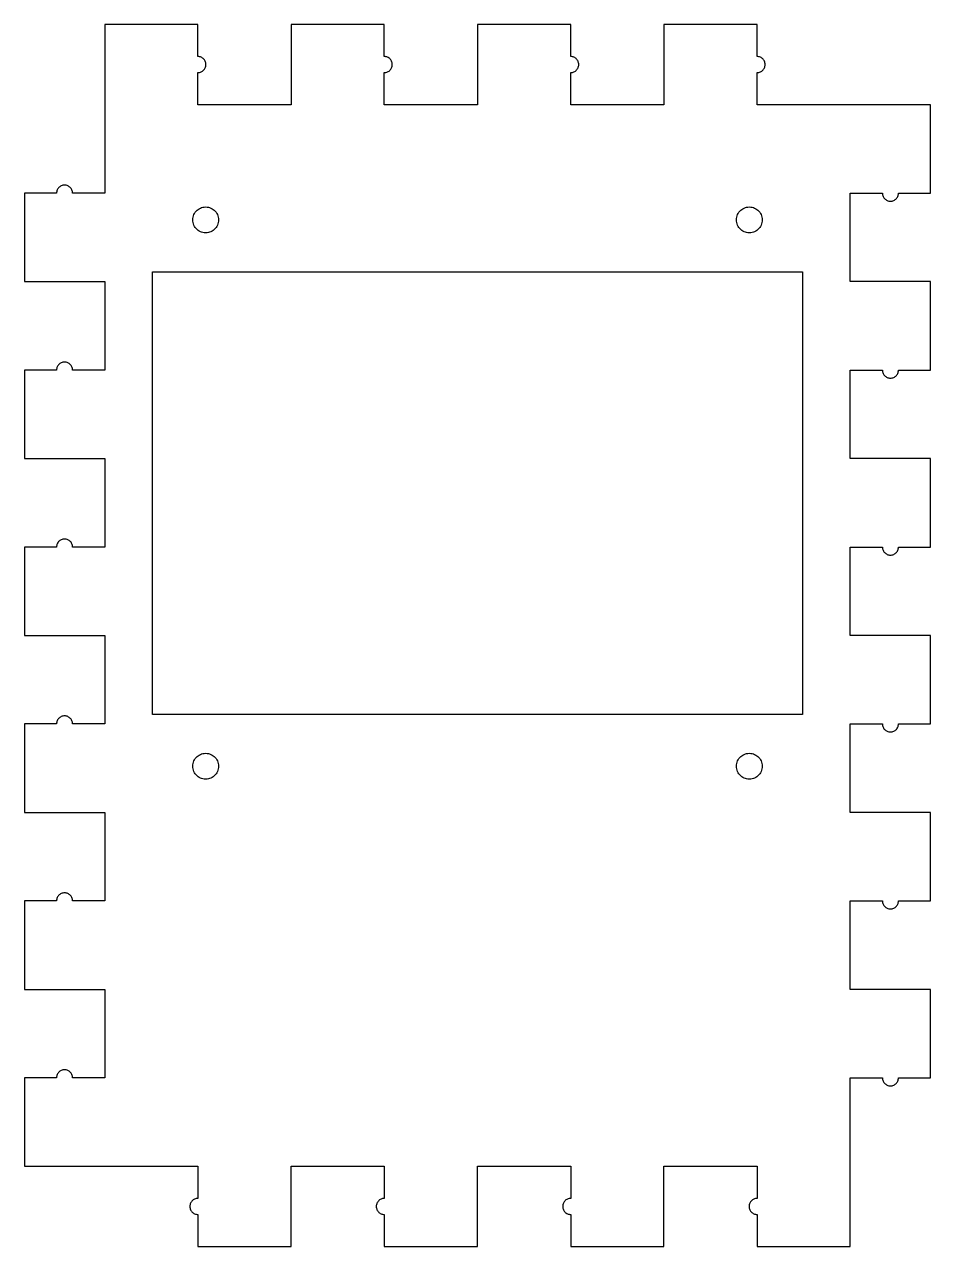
# Model space of a CAD drawing. Header units: metres. Extents: x -3 to 60, y -3 to 152.
# Drawn here: x -3.1 to 31.9, y -3.1 to 44.1 of the extents above; entities that cross this region are included whole.
import ezdxf

# ---------------------------------------------------------------- set-up
doc = ezdxf.new("R2010")
doc.units = ezdxf.units.M

msp = doc.modelspace()

# ---------------------------------------------------------------- linework, layer by layer
for p, q in [((3.59999, 44.1), (0, 44.1)), ((0, 44.1), (0, 37.5833)), ((3.59999, 42.86), (3.59999, 44.1)), ((10.8, 44.1), (7.2, 44.1)), ((7.2, 44.1), (7.2, 41)), ((10.8, 42.86), (10.8, 44.1)), ((18, 44.1), (14.4, 44.1)), ((14.4, 44.1), (14.4, 41)), ((18, 42.86), (18, 44.1)), ((25.2, 44.1), (21.6, 44.1)), ((21.6, 44.1), (21.6, 41)), ((25.2, 42.86), (25.2, 44.1)), ((3.6324, 42.8583), (3.59999, 42.86)), ((3.66444, 42.8532), (3.6324, 42.8583)), ((3.69579, 42.8448), (3.66444, 42.8532)), ((3.72607, 42.8332), (3.69579, 42.8448)), ((3.75499, 42.8185), (3.72607, 42.8332)), ((3.78221, 42.8008), (3.75499, 42.8185)), ((3.80742, 42.7804), (3.78221, 42.8008)), ((3.83037, 42.7574), (3.80742, 42.7804)), ((3.85078, 42.7322), (3.83037, 42.7574)), ((3.86845, 42.705), (3.85078, 42.7322)), ((3.88319, 42.6761), (3.86845, 42.705)), ((3.89482, 42.6458), (3.88319, 42.6761)), ((3.90321, 42.6144), (3.89482, 42.6458)), ((3.89482, 42.4542), (3.90321, 42.4855)), ((3.90829, 42.5824), (3.90321, 42.6144)), ((3.90321, 42.4855), (3.90829, 42.5176)), ((3.90999, 42.55), (3.90829, 42.5824)), ((3.90829, 42.5176), (3.90999, 42.55)), ((10.8324, 42.8583), (10.8, 42.86)), ((10.8644, 42.8532), (10.8324, 42.8583)), ((10.8958, 42.8448), (10.8644, 42.8532)), ((10.9261, 42.8332), (10.8958, 42.8448)), ((10.955, 42.8185), (10.9261, 42.8332)), ((10.9822, 42.8008), (10.955, 42.8185)), ((11.0074, 42.7804), (10.9822, 42.8008)), ((11.0304, 42.7574), (11.0074, 42.7804)), ((11.0508, 42.7322), (11.0304, 42.7574)), ((11.0685, 42.705), (11.0508, 42.7322)), ((11.0832, 42.6761), (11.0685, 42.705)), ((11.0948, 42.6458), (11.0832, 42.6761)), ((11.1032, 42.6144), (11.0948, 42.6458)), ((11.0948, 42.4542), (11.1032, 42.4855)), ((11.1083, 42.5824), (11.1032, 42.6144)), ((11.1032, 42.4855), (11.1083, 42.5176)), ((11.11, 42.55), (11.1083, 42.5824)), ((11.1083, 42.5176), (11.11, 42.55)), ((18.0324, 42.8583), (18, 42.86)), ((18.0644, 42.8532), (18.0324, 42.8583)), ((18.0958, 42.8448), (18.0644, 42.8532)), ((18.1261, 42.8332), (18.0958, 42.8448)), ((18.155, 42.8185), (18.1261, 42.8332)), ((18.1822, 42.8008), (18.155, 42.8185)), ((18.2074, 42.7804), (18.1822, 42.8008)), ((18.2304, 42.7574), (18.2074, 42.7804)), ((18.2508, 42.7322), (18.2304, 42.7574)), ((18.2684, 42.705), (18.2508, 42.7322)), ((18.2832, 42.6761), (18.2684, 42.705)), ((18.2948, 42.6458), (18.2832, 42.6761)), ((18.3032, 42.6144), (18.2948, 42.6458)), ((18.2948, 42.4542), (18.3032, 42.4855)), ((18.3083, 42.5824), (18.3032, 42.6144)), ((18.3032, 42.4855), (18.3083, 42.5176)), ((18.31, 42.55), (18.3083, 42.5824)), ((18.3083, 42.5176), (18.31, 42.55)), ((25.2324, 42.8583), (25.2, 42.86)), ((25.2644, 42.8532), (25.2324, 42.8583)), ((25.2958, 42.8448), (25.2644, 42.8532)), ((25.3261, 42.8332), (25.2958, 42.8448)), ((25.355, 42.8185), (25.3261, 42.8332)), ((25.3822, 42.8008), (25.355, 42.8185)), ((25.4074, 42.7804), (25.3822, 42.8008)), ((25.4304, 42.7574), (25.4074, 42.7804)), ((25.4508, 42.7322), (25.4304, 42.7574)), ((25.4684, 42.705), (25.4508, 42.7322)), ((25.4832, 42.6761), (25.4684, 42.705)), ((25.4948, 42.6458), (25.4832, 42.6761)), ((25.5032, 42.6144), (25.4948, 42.6458)), ((25.4948, 42.4542), (25.5032, 42.4855)), ((25.5083, 42.5824), (25.5032, 42.6144)), ((25.5032, 42.4855), (25.5083, 42.5176)), ((25.51, 42.55), (25.5083, 42.5824)), ((25.5083, 42.5176), (25.51, 42.55)), ((3.59999, 42.24), (3.6324, 42.2417)), ((3.59999, 41), (3.59999, 42.24)), ((3.6324, 42.2417), (3.66444, 42.2468)), ((3.66444, 42.2468), (3.69579, 42.2552)), ((3.69579, 42.2552), (3.72607, 42.2668)), ((3.72607, 42.2668), (3.75499, 42.2815)), ((3.75499, 42.2815), (3.78221, 42.2992)), ((3.78221, 42.2992), (3.80742, 42.3196)), ((3.80742, 42.3196), (3.83037, 42.3426)), ((3.83037, 42.3426), (3.85078, 42.3678)), ((3.85078, 42.3678), (3.86845, 42.395)), ((3.86845, 42.395), (3.88319, 42.4239)), ((3.88319, 42.4239), (3.89482, 42.4542)), ((10.8, 42.24), (10.8324, 42.2417)), ((10.8, 41), (10.8, 42.24)), ((10.8324, 42.2417), (10.8644, 42.2468)), ((10.8644, 42.2468), (10.8958, 42.2552)), ((10.8958, 42.2552), (10.9261, 42.2668)), ((10.9261, 42.2668), (10.955, 42.2815)), ((10.955, 42.2815), (10.9822, 42.2992)), ((10.9822, 42.2992), (11.0074, 42.3196)), ((11.0074, 42.3196), (11.0304, 42.3426)), ((11.0304, 42.3426), (11.0508, 42.3678)), ((11.0508, 42.3678), (11.0685, 42.395)), ((11.0685, 42.395), (11.0832, 42.4239)), ((11.0832, 42.4239), (11.0948, 42.4542)), ((18, 42.24), (18.0324, 42.2417)), ((18, 41), (18, 42.24)), ((18.0324, 42.2417), (18.0644, 42.2468)), ((18.0644, 42.2468), (18.0958, 42.2552)), ((18.0958, 42.2552), (18.1261, 42.2668)), ((18.1261, 42.2668), (18.155, 42.2815)), ((18.155, 42.2815), (18.1822, 42.2992)), ((18.1822, 42.2992), (18.2074, 42.3196)), ((18.2074, 42.3196), (18.2304, 42.3426)), ((18.2304, 42.3426), (18.2508, 42.3678)), ((18.2508, 42.3678), (18.2684, 42.395)), ((18.2684, 42.395), (18.2832, 42.4239)), ((18.2832, 42.4239), (18.2948, 42.4542)), ((25.2, 42.24), (25.2324, 42.2417)), ((25.2, 41), (25.2, 42.24)), ((25.2324, 42.2417), (25.2644, 42.2468)), ((25.2644, 42.2468), (25.2958, 42.2552)), ((25.2958, 42.2552), (25.3261, 42.2668)), ((25.3261, 42.2668), (25.355, 42.2815)), ((25.355, 42.2815), (25.3822, 42.2992)), ((25.3822, 42.2992), (25.4074, 42.3196)), ((25.4074, 42.3196), (25.4304, 42.3426)), ((25.4304, 42.3426), (25.4508, 42.3678)), ((25.4508, 42.3678), (25.4684, 42.395)), ((25.4684, 42.395), (25.4832, 42.4239)), ((25.4832, 42.4239), (25.4948, 42.4542)), ((7.2, 41), (3.59999, 41)), ((14.4, 41), (10.8, 41)), ((21.6, 41), (18, 41)), ((31.9, 41), (25.2, 41)), ((31.9, 37.5833), (31.9, 41)), ((-1.80078, 37.7655), (-1.81845, 37.7383)), ((-1.78036, 37.7907), (-1.80078, 37.7655)), ((-1.75742, 37.8137), (-1.78036, 37.7907)), ((-1.73219, 37.8341), (-1.75742, 37.8137)), ((-1.70499, 37.8518), (-1.73219, 37.8341)), ((-1.67607, 37.8665), (-1.70499, 37.8518)), ((-1.64578, 37.8781), (-1.67607, 37.8665)), ((-1.61444, 37.8865), (-1.64578, 37.8781)), ((-1.5824, 37.8916), (-1.61444, 37.8865)), ((-1.54999, 37.8933), (-1.5824, 37.8916)), ((-1.51758, 37.8916), (-1.54999, 37.8933)), ((-1.48553, 37.8865), (-1.51758, 37.8916)), ((-1.45419, 37.8781), (-1.48553, 37.8865)), ((-1.4239, 37.8665), (-1.45419, 37.8781)), ((-1.39499, 37.8518), (-1.4239, 37.8665)), ((-1.36777, 37.8341), (-1.39499, 37.8518)), ((-1.34256, 37.8137), (-1.36777, 37.8341)), ((-1.31961, 37.7907), (-1.34256, 37.8137)), ((-1.29919, 37.7655), (-1.31961, 37.7907)), ((-1.28152, 37.7383), (-1.29919, 37.7655)), ((-1.85999, 37.5833), (-3.09999, 37.5833)), ((-3.09999, 37.5833), (-3.09999, 34.1667)), ((-1.85829, 37.6157), (-1.85999, 37.5833)), ((-1.85321, 37.6478), (-1.85829, 37.6157)), ((-1.84482, 37.6791), (-1.85321, 37.6478)), ((-1.83319, 37.7094), (-1.84482, 37.6791)), ((-1.81845, 37.7383), (-1.83319, 37.7094)), ((-1.26678, 37.7094), (-1.28152, 37.7383)), ((-1.25516, 37.6791), (-1.26678, 37.7094)), ((-1.24677, 37.6478), (-1.25516, 37.6791)), ((-1.24168, 37.6157), (-1.24677, 37.6478)), ((-1.23999, 37.5833), (-1.24168, 37.6157)), ((0, 37.5833), (-1.23999, 37.5833)), ((28.8, 34.1667), (28.8, 37.5833)), ((28.8, 37.5833), (30.04, 37.5833)), ((30.04, 37.5833), (30.0417, 37.5509)), ((30.0417, 37.5509), (30.0468, 37.5189)), ((30.0468, 37.5189), (30.0552, 37.4875)), ((30.0552, 37.4875), (30.0668, 37.4573)), ((30.0668, 37.4573), (30.0815, 37.4283)), ((30.0815, 37.4283), (30.0992, 37.4011)), ((30.0992, 37.4011), (30.1196, 37.3759)), ((30.1196, 37.3759), (30.1426, 37.353)), ((30.1426, 37.353), (30.1678, 37.3326)), ((30.1678, 37.3326), (30.195, 37.3149)), ((30.195, 37.3149), (30.2239, 37.3001)), ((30.2239, 37.3001), (30.2542, 37.2885)), ((30.2542, 37.2885), (30.2855, 37.2801)), ((30.4144, 37.2801), (30.4458, 37.2885)), ((30.4458, 37.2885), (30.4761, 37.3001)), ((30.4761, 37.3001), (30.505, 37.3149)), ((30.505, 37.3149), (30.5322, 37.3326)), ((30.5322, 37.3326), (30.5574, 37.353)), ((30.5574, 37.353), (30.5804, 37.3759)), ((30.5804, 37.3759), (30.6008, 37.4011)), ((30.6008, 37.4011), (30.6185, 37.4283)), ((30.6185, 37.4283), (30.6332, 37.4573)), ((30.6332, 37.4573), (30.6448, 37.4875)), ((30.6448, 37.4875), (30.6532, 37.5189)), ((30.6532, 37.5189), (30.6583, 37.5509)), ((30.6583, 37.5509), (30.66, 37.5833)), ((30.66, 37.5833), (31.9, 37.5833)), ((3.46698, 36.8), (3.49548, 36.8439)), ((3.49548, 36.8439), (3.52843, 36.8846)), ((3.52843, 36.8846), (3.56543, 36.9216)), ((3.56543, 36.9216), (3.60609, 36.9545)), ((3.60609, 36.9545), (3.64999, 36.983)), ((3.64999, 36.983), (3.69662, 37.0068)), ((3.69662, 37.0068), (3.74548, 37.0255)), ((3.74548, 37.0255), (3.79604, 37.0391)), ((3.79604, 37.0391), (3.84773, 37.0473)), ((3.84773, 37.0473), (3.89999, 37.05)), ((3.89999, 37.05), (3.95226, 37.0473)), ((3.95226, 37.0473), (4.00395, 37.0391)), ((4.00395, 37.0391), (4.0545, 37.0255)), ((4.0545, 37.0255), (4.10336, 37.0068)), ((4.10336, 37.0068), (4.14999, 36.983)), ((4.14999, 36.983), (4.19388, 36.9545)), ((4.19388, 36.9545), (4.23456, 36.9216)), ((4.23456, 36.9216), (4.27156, 36.8846)), ((4.27156, 36.8846), (4.3045, 36.8439)), ((4.3045, 36.8439), (4.33301, 36.8)), ((24.467, 36.8), (24.4955, 36.8439)), ((24.4955, 36.8439), (24.5284, 36.8846)), ((24.5284, 36.8846), (24.5654, 36.9216)), ((24.5654, 36.9216), (24.6061, 36.9545)), ((24.6061, 36.9545), (24.65, 36.983)), ((24.65, 36.983), (24.6966, 37.0068)), ((24.6966, 37.0068), (24.7455, 37.0255)), ((24.7455, 37.0255), (24.796, 37.0391)), ((24.796, 37.0391), (24.8477, 37.0473)), ((24.8477, 37.0473), (24.9, 37.05)), ((24.9, 37.05), (24.9523, 37.0473)), ((24.9523, 37.0473), (25.004, 37.0391)), ((25.004, 37.0391), (25.0545, 37.0255)), ((25.0545, 37.0255), (25.1034, 37.0068)), ((25.1034, 37.0068), (25.15, 36.983)), ((25.15, 36.983), (25.1939, 36.9545)), ((25.1939, 36.9545), (25.2346, 36.9216)), ((25.2346, 36.9216), (25.2716, 36.8846)), ((25.2716, 36.8846), (25.3045, 36.8439)), ((25.3045, 36.8439), (25.333, 36.8)), ((30.2855, 37.2801), (30.3176, 37.275)), ((30.3176, 37.275), (30.35, 37.2733)), ((30.35, 37.2733), (30.3824, 37.275)), ((30.3824, 37.275), (30.4144, 37.2801)), ((3.39999, 36.55), (3.40273, 36.6022)), ((3.40273, 36.4977), (3.39999, 36.55)), ((3.40273, 36.6022), (3.41092, 36.6539)), ((3.41092, 36.446), (3.40273, 36.4977)), ((3.41092, 36.6539), (3.42447, 36.7045)), ((3.42447, 36.3955), (3.41092, 36.446)), ((3.42447, 36.7045), (3.44322, 36.7534)), ((3.44322, 36.3466), (3.42447, 36.3955)), ((3.44322, 36.7534), (3.46698, 36.8)), ((3.46698, 36.3), (3.44322, 36.3466)), ((4.33301, 36.8), (4.35677, 36.7534)), ((4.35677, 36.3466), (4.33301, 36.3)), ((4.35677, 36.7534), (4.37552, 36.7045)), ((4.37552, 36.3955), (4.35677, 36.3466)), ((4.37552, 36.7045), (4.38907, 36.6539)), ((4.38907, 36.446), (4.37552, 36.3955)), ((4.38907, 36.6539), (4.39725, 36.6022)), ((4.39725, 36.4977), (4.38907, 36.446)), ((4.39725, 36.6022), (4.39999, 36.55)), ((4.39999, 36.55), (4.39725, 36.4977)), ((24.4, 36.55), (24.4027, 36.6022)), ((24.4027, 36.4977), (24.4, 36.55)), ((24.4027, 36.6022), (24.4109, 36.6539)), ((24.4109, 36.446), (24.4027, 36.4977)), ((24.4109, 36.6539), (24.4245, 36.7045)), ((24.4245, 36.3955), (24.4109, 36.446)), ((24.4245, 36.7045), (24.4432, 36.7534)), ((24.4432, 36.3466), (24.4245, 36.3955)), ((24.4432, 36.7534), (24.467, 36.8)), ((24.467, 36.3), (24.4432, 36.3466)), ((25.333, 36.8), (25.3568, 36.7534)), ((25.3568, 36.3466), (25.333, 36.3)), ((25.3568, 36.7534), (25.3755, 36.7045)), ((25.3755, 36.3955), (25.3568, 36.3466)), ((25.3755, 36.7045), (25.3891, 36.6539)), ((25.3891, 36.446), (25.3755, 36.3955)), ((25.3891, 36.6539), (25.3972, 36.6022)), ((25.3972, 36.4977), (25.3891, 36.446)), ((25.3972, 36.6022), (25.4, 36.55)), ((25.4, 36.55), (25.3972, 36.4977)), ((3.49548, 36.2561), (3.46698, 36.3)), ((3.52843, 36.2154), (3.49548, 36.2561)), ((3.56543, 36.1784), (3.52843, 36.2154)), ((3.60609, 36.1455), (3.56543, 36.1784)), ((3.64999, 36.117), (3.60609, 36.1455)), ((3.69662, 36.0932), (3.64999, 36.117)), ((3.74548, 36.0745), (3.69662, 36.0932)), ((3.79604, 36.0609), (3.74548, 36.0745)), ((3.84773, 36.0527), (3.79604, 36.0609)), ((3.89999, 36.05), (3.84773, 36.0527)), ((3.95226, 36.0527), (3.89999, 36.05)), ((4.00395, 36.0609), (3.95226, 36.0527)), ((4.0545, 36.0745), (4.00395, 36.0609)), ((4.10336, 36.0932), (4.0545, 36.0745)), ((4.14999, 36.117), (4.10336, 36.0932)), ((4.19388, 36.1455), (4.14999, 36.117)), ((4.23456, 36.1784), (4.19388, 36.1455)), ((4.27156, 36.2154), (4.23456, 36.1784)), ((4.3045, 36.2561), (4.27156, 36.2154)), ((4.33301, 36.3), (4.3045, 36.2561)), ((24.4955, 36.2561), (24.467, 36.3)), ((24.5284, 36.2154), (24.4955, 36.2561)), ((24.5654, 36.1784), (24.5284, 36.2154)), ((24.6061, 36.1455), (24.5654, 36.1784)), ((24.65, 36.117), (24.6061, 36.1455)), ((24.6966, 36.0932), (24.65, 36.117)), ((24.7455, 36.0745), (24.6966, 36.0932)), ((24.796, 36.0609), (24.7455, 36.0745)), ((24.8477, 36.0527), (24.796, 36.0609)), ((24.9, 36.05), (24.8477, 36.0527)), ((24.9523, 36.0527), (24.9, 36.05)), ((25.004, 36.0609), (24.9523, 36.0527)), ((25.0545, 36.0745), (25.004, 36.0609)), ((25.1034, 36.0932), (25.0545, 36.0745)), ((25.15, 36.117), (25.1034, 36.0932)), ((25.1939, 36.1455), (25.15, 36.117)), ((25.2346, 36.1784), (25.1939, 36.1455)), ((25.2716, 36.2154), (25.2346, 36.1784)), ((25.3045, 36.2561), (25.2716, 36.2154)), ((25.333, 36.3), (25.3045, 36.2561)), ((1.84999, 17.45), (1.84999, 34.55)), ((1.84999, 34.55), (26.95, 34.55)), ((26.95, 34.55), (26.95, 17.45)), ((-3.09999, 34.1667), (0, 34.1667)), ((0, 34.1667), (0, 30.75)), ((31.9, 34.1667), (28.8, 34.1667)), ((31.9, 30.75), (31.9, 34.1667)), ((-1.85999, 30.75), (-3.09999, 30.75)), ((-3.09999, 30.75), (-3.09999, 27.3333)), ((-1.85829, 30.7824), (-1.85999, 30.75)), ((-1.85321, 30.8144), (-1.85829, 30.7824)), ((-1.84482, 30.8458), (-1.85321, 30.8144)), ((-1.83319, 30.8761), (-1.84482, 30.8458)), ((-1.81845, 30.905), (-1.83319, 30.8761)), ((-1.80078, 30.9322), (-1.81845, 30.905)), ((-1.78036, 30.9574), (-1.80078, 30.9322)), ((-1.75742, 30.9804), (-1.78036, 30.9574)), ((-1.73219, 31.0008), (-1.75742, 30.9804)), ((-1.70499, 31.0184), (-1.73219, 31.0008)), ((-1.67607, 31.0332), (-1.70499, 31.0184)), ((-1.64578, 31.0448), (-1.67607, 31.0332)), ((-1.61444, 31.0532), (-1.64578, 31.0448)), ((-1.5824, 31.0583), (-1.61444, 31.0532)), ((-1.54999, 31.06), (-1.5824, 31.0583)), ((-1.51758, 31.0583), (-1.54999, 31.06)), ((-1.48553, 31.0532), (-1.51758, 31.0583)), ((-1.45419, 31.0448), (-1.48553, 31.0532)), ((-1.4239, 31.0332), (-1.45419, 31.0448)), ((-1.39499, 31.0184), (-1.4239, 31.0332)), ((-1.36777, 31.0008), (-1.39499, 31.0184)), ((-1.34256, 30.9804), (-1.36777, 31.0008)), ((-1.31961, 30.9574), (-1.34256, 30.9804)), ((-1.29919, 30.9322), (-1.31961, 30.9574)), ((-1.28152, 30.905), (-1.29919, 30.9322)), ((-1.26678, 30.8761), (-1.28152, 30.905)), ((-1.25516, 30.8458), (-1.26678, 30.8761)), ((-1.24677, 30.8144), (-1.25516, 30.8458)), ((-1.24168, 30.7824), (-1.24677, 30.8144)), ((-1.23999, 30.75), (-1.24168, 30.7824)), ((0, 30.75), (-1.23999, 30.75)), ((28.8, 27.3333), (28.8, 30.75)), ((28.8, 30.75), (30.04, 30.75)), ((30.04, 30.75), (30.0417, 30.7176)), ((30.0417, 30.7176), (30.0468, 30.6856)), ((30.0468, 30.6856), (30.0552, 30.6542)), ((30.6448, 30.6542), (30.6532, 30.6856)), ((30.6532, 30.6856), (30.6583, 30.7176)), ((30.6583, 30.7176), (30.66, 30.75)), ((30.66, 30.75), (31.9, 30.75)), ((30.0552, 30.6542), (30.0668, 30.6239)), ((30.0668, 30.6239), (30.0815, 30.595)), ((30.0815, 30.595), (30.0992, 30.5678)), ((30.0992, 30.5678), (30.1196, 30.5426)), ((30.1196, 30.5426), (30.1426, 30.5196)), ((30.1426, 30.5196), (30.1678, 30.4992)), ((30.1678, 30.4992), (30.195, 30.4816)), ((30.195, 30.4816), (30.2239, 30.4668)), ((30.2239, 30.4668), (30.2542, 30.4552)), ((30.2542, 30.4552), (30.2855, 30.4468)), ((30.2855, 30.4468), (30.3176, 30.4417)), ((30.3176, 30.4417), (30.35, 30.44)), ((30.35, 30.44), (30.3824, 30.4417)), ((30.3824, 30.4417), (30.4144, 30.4468)), ((30.4144, 30.4468), (30.4458, 30.4552)), ((30.4458, 30.4552), (30.4761, 30.4668)), ((30.4761, 30.4668), (30.505, 30.4816)), ((30.505, 30.4816), (30.5322, 30.4992)), ((30.5322, 30.4992), (30.5574, 30.5196)), ((30.5574, 30.5196), (30.5804, 30.5426)), ((30.5804, 30.5426), (30.6008, 30.5678)), ((30.6008, 30.5678), (30.6185, 30.595)), ((30.6185, 30.595), (30.6332, 30.6239)), ((30.6332, 30.6239), (30.6448, 30.6542)), ((-3.09999, 27.3333), (0, 27.3333)), ((0, 27.3333), (0, 23.9167)), ((31.9, 27.3333), (28.8, 27.3333)), ((31.9, 23.9167), (31.9, 27.3333)), ((-1.80078, 24.0989), (-1.81845, 24.0717)), ((-1.78036, 24.1241), (-1.80078, 24.0989)), ((-1.75742, 24.147), (-1.78036, 24.1241)), ((-1.73219, 24.1674), (-1.75742, 24.147)), ((-1.70499, 24.1851), (-1.73219, 24.1674)), ((-1.67607, 24.1999), (-1.70499, 24.1851)), ((-1.64578, 24.2115), (-1.67607, 24.1999)), ((-1.61444, 24.2199), (-1.64578, 24.2115)), ((-1.5824, 24.225), (-1.61444, 24.2199)), ((-1.54999, 24.2267), (-1.5824, 24.225)), ((-1.51758, 24.225), (-1.54999, 24.2267)), ((-1.48553, 24.2199), (-1.51758, 24.225)), ((-1.45419, 24.2115), (-1.48553, 24.2199)), ((-1.4239, 24.1999), (-1.45419, 24.2115)), ((-1.39499, 24.1851), (-1.4239, 24.1999)), ((-1.36777, 24.1674), (-1.39499, 24.1851)), ((-1.34256, 24.147), (-1.36777, 24.1674)), ((-1.31961, 24.1241), (-1.34256, 24.147)), ((-1.29919, 24.0989), (-1.31961, 24.1241)), ((-1.28152, 24.0717), (-1.29919, 24.0989)), ((-1.85999, 23.9167), (-3.09999, 23.9167)), ((-3.09999, 23.9167), (-3.09999, 20.5)), ((-1.85829, 23.9491), (-1.85999, 23.9167)), ((-1.85321, 23.9811), (-1.85829, 23.9491)), ((-1.84482, 24.0125), (-1.85321, 23.9811)), ((-1.83319, 24.0427), (-1.84482, 24.0125)), ((-1.81845, 24.0717), (-1.83319, 24.0427)), ((-1.26678, 24.0427), (-1.28152, 24.0717)), ((-1.25516, 24.0125), (-1.26678, 24.0427)), ((-1.24677, 23.9811), (-1.25516, 24.0125)), ((-1.24168, 23.9491), (-1.24677, 23.9811)), ((-1.23999, 23.9167), (-1.24168, 23.9491)), ((0, 23.9167), (-1.23999, 23.9167)), ((28.8, 20.5), (28.8, 23.9167)), ((28.8, 23.9167), (30.04, 23.9167)), ((30.04, 23.9167), (30.0417, 23.8843)), ((30.0417, 23.8843), (30.0468, 23.8522)), ((30.0468, 23.8522), (30.0552, 23.8209)), ((30.0552, 23.8209), (30.0668, 23.7906)), ((30.0668, 23.7906), (30.0815, 23.7617)), ((30.0815, 23.7617), (30.0992, 23.7345)), ((30.0992, 23.7345), (30.1196, 23.7093)), ((30.1196, 23.7093), (30.1426, 23.6863)), ((30.1426, 23.6863), (30.1678, 23.6659)), ((30.1678, 23.6659), (30.195, 23.6482)), ((30.195, 23.6482), (30.2239, 23.6335)), ((30.2239, 23.6335), (30.2542, 23.6219)), ((30.2542, 23.6219), (30.2855, 23.6135)), ((30.2855, 23.6135), (30.3176, 23.6084)), ((30.3176, 23.6084), (30.35, 23.6067)), ((30.35, 23.6067), (30.3824, 23.6084)), ((30.3824, 23.6084), (30.4144, 23.6135)), ((30.4144, 23.6135), (30.4458, 23.6219)), ((30.4458, 23.6219), (30.4761, 23.6335)), ((30.4761, 23.6335), (30.505, 23.6482)), ((30.505, 23.6482), (30.5322, 23.6659)), ((30.5322, 23.6659), (30.5574, 23.6863)), ((30.5574, 23.6863), (30.5804, 23.7093)), ((30.5804, 23.7093), (30.6008, 23.7345)), ((30.6008, 23.7345), (30.6185, 23.7617)), ((30.6185, 23.7617), (30.6332, 23.7906)), ((30.6332, 23.7906), (30.6448, 23.8209)), ((30.6448, 23.8209), (30.6532, 23.8522)), ((30.6532, 23.8522), (30.6583, 23.8843)), ((30.6583, 23.8843), (30.66, 23.9167)), ((30.66, 23.9167), (31.9, 23.9167)), ((-3.09999, 20.5), (0, 20.5)), ((0, 20.5), (0, 17.0833)), ((31.9, 20.5), (28.8, 20.5)), ((31.9, 17.0833), (31.9, 20.5)), ((-1.85999, 17.0833), (-3.09999, 17.0833)), ((-3.09999, 17.0833), (-3.09999, 13.6667)), ((-1.85829, 17.1157), (-1.85999, 17.0833)), ((-1.85321, 17.1478), (-1.85829, 17.1157)), ((-1.84482, 17.1791), (-1.85321, 17.1478)), ((-1.83319, 17.2094), (-1.84482, 17.1791)), ((-1.81845, 17.2383), (-1.83319, 17.2094)), ((-1.80078, 17.2655), (-1.81845, 17.2383)), ((-1.78036, 17.2907), (-1.80078, 17.2655)), ((-1.75742, 17.3137), (-1.78036, 17.2907)), ((-1.73219, 17.3341), (-1.75742, 17.3137)), ((-1.70499, 17.3518), (-1.73219, 17.3341)), ((-1.67607, 17.3665), (-1.70499, 17.3518)), ((-1.64578, 17.3781), (-1.67607, 17.3665)), ((-1.61444, 17.3865), (-1.64578, 17.3781)), ((-1.5824, 17.3916), (-1.61444, 17.3865)), ((-1.54999, 17.3933), (-1.5824, 17.3916)), ((-1.51758, 17.3916), (-1.54999, 17.3933)), ((-1.48553, 17.3865), (-1.51758, 17.3916)), ((-1.45419, 17.3781), (-1.48553, 17.3865)), ((-1.4239, 17.3665), (-1.45419, 17.3781)), ((-1.39499, 17.3518), (-1.4239, 17.3665)), ((-1.36777, 17.3341), (-1.39499, 17.3518)), ((-1.34256, 17.3137), (-1.36777, 17.3341)), ((-1.31961, 17.2907), (-1.34256, 17.3137)), ((-1.29919, 17.2655), (-1.31961, 17.2907)), ((-1.28152, 17.2383), (-1.29919, 17.2655)), ((-1.26678, 17.2094), (-1.28152, 17.2383)), ((-1.25516, 17.1791), (-1.26678, 17.2094)), ((-1.24677, 17.1478), (-1.25516, 17.1791)), ((-1.24168, 17.1157), (-1.24677, 17.1478)), ((-1.23999, 17.0833), (-1.24168, 17.1157)), ((0, 17.0833), (-1.23999, 17.0833)), ((26.95, 17.45), (1.84999, 17.45)), ((28.8, 13.6667), (28.8, 17.0833)), ((28.8, 17.0833), (30.04, 17.0833)), ((30.04, 17.0833), (30.0417, 17.0509)), ((30.0417, 17.0509), (30.0468, 17.0189)), ((30.0468, 17.0189), (30.0552, 16.9875)), ((30.6448, 16.9875), (30.6532, 17.0189)), ((30.6532, 17.0189), (30.6583, 17.0509)), ((30.6583, 17.0509), (30.66, 17.0833)), ((30.66, 17.0833), (31.9, 17.0833)), ((30.0552, 16.9875), (30.0668, 16.9573)), ((30.0668, 16.9573), (30.0815, 16.9283)), ((30.0815, 16.9283), (30.0992, 16.9011)), ((30.0992, 16.9011), (30.1196, 16.8759)), ((30.1196, 16.8759), (30.1426, 16.853)), ((30.1426, 16.853), (30.1678, 16.8326)), ((30.1678, 16.8326), (30.195, 16.8149)), ((30.195, 16.8149), (30.2239, 16.8001)), ((30.2239, 16.8001), (30.2542, 16.7885)), ((30.2542, 16.7885), (30.2855, 16.7801)), ((30.2855, 16.7801), (30.3176, 16.775)), ((30.3176, 16.775), (30.35, 16.7733)), ((30.35, 16.7733), (30.3824, 16.775)), ((30.3824, 16.775), (30.4144, 16.7801)), ((30.4144, 16.7801), (30.4458, 16.7885)), ((30.4458, 16.7885), (30.4761, 16.8001)), ((30.4761, 16.8001), (30.505, 16.8149)), ((30.505, 16.8149), (30.5322, 16.8326)), ((30.5322, 16.8326), (30.5574, 16.853)), ((30.5574, 16.853), (30.5804, 16.8759)), ((30.5804, 16.8759), (30.6008, 16.9011)), ((30.6008, 16.9011), (30.6185, 16.9283)), ((30.6185, 16.9283), (30.6332, 16.9573)), ((30.6332, 16.9573), (30.6448, 16.9875)), ((3.41092, 15.554), (3.42447, 15.6045)), ((3.42447, 15.6045), (3.44322, 15.6534)), ((3.44322, 15.6534), (3.46698, 15.7)), ((3.46698, 15.7), (3.49548, 15.7439)), ((3.49548, 15.7439), (3.52843, 15.7846)), ((3.52843, 15.7846), (3.56543, 15.8216)), ((3.56543, 15.8216), (3.60609, 15.8545)), ((3.60609, 15.8545), (3.64999, 15.883)), ((3.64999, 15.883), (3.69662, 15.9068)), ((3.69662, 15.9068), (3.74548, 15.9255)), ((3.74548, 15.9255), (3.79604, 15.9391)), ((3.79604, 15.9391), (3.84773, 15.9473)), ((3.84773, 15.9473), (3.89999, 15.95)), ((3.89999, 15.95), (3.95226, 15.9473)), ((3.95226, 15.9473), (4.00395, 15.9391)), ((4.00395, 15.9391), (4.0545, 15.9255)), ((4.0545, 15.9255), (4.10336, 15.9068)), ((4.10336, 15.9068), (4.14999, 15.883)), ((4.14999, 15.883), (4.19388, 15.8545)), ((4.19388, 15.8545), (4.23456, 15.8216)), ((4.23456, 15.8216), (4.27156, 15.7846)), ((4.27156, 15.7846), (4.3045, 15.7439)), ((4.3045, 15.7439), (4.33301, 15.7)), ((4.33301, 15.7), (4.35677, 15.6534)), ((4.35677, 15.6534), (4.37552, 15.6045)), ((4.37552, 15.6045), (4.38907, 15.554)), ((24.4109, 15.554), (24.4245, 15.6045)), ((24.4245, 15.6045), (24.4432, 15.6534)), ((24.4432, 15.6534), (24.467, 15.7)), ((24.467, 15.7), (24.4955, 15.7439)), ((24.4955, 15.7439), (24.5284, 15.7846)), ((24.5284, 15.7846), (24.5654, 15.8216)), ((24.5654, 15.8216), (24.6061, 15.8545)), ((24.6061, 15.8545), (24.65, 15.883)), ((24.65, 15.883), (24.6966, 15.9068)), ((24.6966, 15.9068), (24.7455, 15.9255)), ((24.7455, 15.9255), (24.796, 15.9391)), ((24.796, 15.9391), (24.8477, 15.9473)), ((24.8477, 15.9473), (24.9, 15.95)), ((24.9, 15.95), (24.9523, 15.9473)), ((24.9523, 15.9473), (25.004, 15.9391)), ((25.004, 15.9391), (25.0545, 15.9255)), ((25.0545, 15.9255), (25.1034, 15.9068)), ((25.1034, 15.9068), (25.15, 15.883)), ((25.15, 15.883), (25.1939, 15.8545)), ((25.1939, 15.8545), (25.2346, 15.8216)), ((25.2346, 15.8216), (25.2716, 15.7846)), ((25.2716, 15.7846), (25.3045, 15.7439)), ((25.3045, 15.7439), (25.333, 15.7)), ((25.333, 15.7), (25.3568, 15.6534)), ((25.3568, 15.6534), (25.3755, 15.6045)), ((25.3755, 15.6045), (25.3891, 15.554)), ((3.39999, 15.45), (3.40273, 15.5023)), ((3.40273, 15.3977), (3.39999, 15.45)), ((3.40273, 15.5023), (3.41092, 15.554)), ((3.41092, 15.346), (3.40273, 15.3977)), ((3.42447, 15.2955), (3.41092, 15.346)), ((3.44322, 15.2466), (3.42447, 15.2955)), ((3.46698, 15.2), (3.44322, 15.2466)), ((3.49548, 15.1561), (3.46698, 15.2)), ((3.52843, 15.1154), (3.49548, 15.1561)), ((3.56543, 15.0784), (3.52843, 15.1154)), ((4.27156, 15.1154), (4.23456, 15.0784)), ((4.3045, 15.1561), (4.27156, 15.1154)), ((4.33301, 15.2), (4.3045, 15.1561)), ((4.35677, 15.2466), (4.33301, 15.2)), ((4.37552, 15.2955), (4.35677, 15.2466)), ((4.38907, 15.346), (4.37552, 15.2955)), ((4.38907, 15.554), (4.39725, 15.5023)), ((4.39725, 15.3977), (4.38907, 15.346)), ((4.39725, 15.5023), (4.39999, 15.45)), ((4.39999, 15.45), (4.39725, 15.3977)), ((24.4, 15.45), (24.4027, 15.5023)), ((24.4027, 15.3977), (24.4, 15.45)), ((24.4027, 15.5023), (24.4109, 15.554)), ((24.4109, 15.346), (24.4027, 15.3977)), ((24.4245, 15.2955), (24.4109, 15.346)), ((24.4432, 15.2466), (24.4245, 15.2955)), ((24.467, 15.2), (24.4432, 15.2466)), ((24.4955, 15.1561), (24.467, 15.2)), ((24.5284, 15.1154), (24.4955, 15.1561)), ((24.5654, 15.0784), (24.5284, 15.1154)), ((25.2716, 15.1154), (25.2346, 15.0784)), ((25.3045, 15.1561), (25.2716, 15.1154)), ((25.333, 15.2), (25.3045, 15.1561)), ((25.3568, 15.2466), (25.333, 15.2)), ((25.3755, 15.2955), (25.3568, 15.2466)), ((25.3891, 15.346), (25.3755, 15.2955)), ((25.3891, 15.554), (25.3972, 15.5023)), ((25.3972, 15.3977), (25.3891, 15.346)), ((25.3972, 15.5023), (25.4, 15.45)), ((25.4, 15.45), (25.3972, 15.3977)), ((3.60609, 15.0455), (3.56543, 15.0784)), ((3.64999, 15.017), (3.60609, 15.0455)), ((3.69662, 14.9932), (3.64999, 15.017)), ((3.74548, 14.9745), (3.69662, 14.9932)), ((3.79604, 14.9609), (3.74548, 14.9745)), ((3.84773, 14.9527), (3.79604, 14.9609)), ((3.89999, 14.95), (3.84773, 14.9527)), ((3.95226, 14.9527), (3.89999, 14.95)), ((4.00395, 14.9609), (3.95226, 14.9527)), ((4.0545, 14.9745), (4.00395, 14.9609)), ((4.10336, 14.9932), (4.0545, 14.9745)), ((4.14999, 15.017), (4.10336, 14.9932)), ((4.19388, 15.0455), (4.14999, 15.017)), ((4.23456, 15.0784), (4.19388, 15.0455)), ((24.6061, 15.0455), (24.5654, 15.0784)), ((24.65, 15.017), (24.6061, 15.0455)), ((24.6966, 14.9932), (24.65, 15.017)), ((24.7455, 14.9745), (24.6966, 14.9932)), ((24.796, 14.9609), (24.7455, 14.9745)), ((24.8477, 14.9527), (24.796, 14.9609)), ((24.9, 14.95), (24.8477, 14.9527)), ((24.9523, 14.9527), (24.9, 14.95)), ((25.004, 14.9609), (24.9523, 14.9527)), ((25.0545, 14.9745), (25.004, 14.9609)), ((25.1034, 14.9932), (25.0545, 14.9745)), ((25.15, 15.017), (25.1034, 14.9932)), ((25.1939, 15.0455), (25.15, 15.017)), ((25.2346, 15.0784), (25.1939, 15.0455)), ((-3.09999, 13.6667), (0, 13.6667)), ((0, 13.6667), (0, 10.25)), ((31.9, 13.6667), (28.8, 13.6667)), ((31.9, 10.25), (31.9, 13.6667)), ((-1.81845, 10.405), (-1.83319, 10.3761)), ((-1.80078, 10.4322), (-1.81845, 10.405)), ((-1.78036, 10.4574), (-1.80078, 10.4322)), ((-1.75742, 10.4804), (-1.78036, 10.4574)), ((-1.73219, 10.5008), (-1.75742, 10.4804)), ((-1.70499, 10.5184), (-1.73219, 10.5008)), ((-1.67607, 10.5332), (-1.70499, 10.5184)), ((-1.64578, 10.5448), (-1.67607, 10.5332)), ((-1.61444, 10.5532), (-1.64578, 10.5448)), ((-1.5824, 10.5583), (-1.61444, 10.5532)), ((-1.54999, 10.56), (-1.5824, 10.5583)), ((-1.51758, 10.5583), (-1.54999, 10.56)), ((-1.48553, 10.5532), (-1.51758, 10.5583)), ((-1.45419, 10.5448), (-1.48553, 10.5532)), ((-1.4239, 10.5332), (-1.45419, 10.5448)), ((-1.39499, 10.5184), (-1.4239, 10.5332)), ((-1.36777, 10.5008), (-1.39499, 10.5184)), ((-1.34256, 10.4804), (-1.36777, 10.5008)), ((-1.31961, 10.4574), (-1.34256, 10.4804)), ((-1.29919, 10.4322), (-1.31961, 10.4574)), ((-1.28152, 10.405), (-1.29919, 10.4322)), ((-1.26678, 10.3761), (-1.28152, 10.405)), ((-1.85999, 10.25), (-3.09999, 10.25)), ((-3.09999, 10.25), (-3.09999, 6.83333)), ((-1.85829, 10.2824), (-1.85999, 10.25)), ((-1.85321, 10.3144), (-1.85829, 10.2824)), ((-1.84482, 10.3458), (-1.85321, 10.3144)), ((-1.83319, 10.3761), (-1.84482, 10.3458)), ((-1.25516, 10.3458), (-1.26678, 10.3761)), ((-1.24677, 10.3144), (-1.25516, 10.3458)), ((-1.24168, 10.2824), (-1.24677, 10.3144)), ((-1.23999, 10.25), (-1.24168, 10.2824)), ((0, 10.25), (-1.23999, 10.25)), ((28.8, 6.83334), (28.8, 10.25)), ((28.8, 10.25), (30.04, 10.25)), ((30.04, 10.25), (30.0417, 10.2176)), ((30.0417, 10.2176), (30.0468, 10.1856)), ((30.0468, 10.1856), (30.0552, 10.1542)), ((30.0552, 10.1542), (30.0668, 10.1239)), ((30.0668, 10.1239), (30.0815, 10.095)), ((30.0815, 10.095), (30.0992, 10.0678)), ((30.0992, 10.0678), (30.1196, 10.0426)), ((30.1196, 10.0426), (30.1426, 10.0196)), ((30.1426, 10.0196), (30.1678, 9.99922)), ((30.1678, 9.99922), (30.195, 9.98155)), ((30.195, 9.98155), (30.2239, 9.96681)), ((30.2239, 9.96681), (30.2542, 9.95518)), ((30.2542, 9.95518), (30.2855, 9.94679)), ((30.2855, 9.94679), (30.3176, 9.94171)), ((30.3176, 9.94171), (30.35, 9.94002)), ((30.35, 9.94002), (30.3824, 9.94171)), ((30.3824, 9.94171), (30.4144, 9.94679)), ((30.4144, 9.94679), (30.4458, 9.95518)), ((30.4458, 9.95518), (30.4761, 9.96681)), ((30.4761, 9.96681), (30.505, 9.98155)), ((30.505, 9.98155), (30.5322, 9.99922)), ((30.5322, 9.99922), (30.5574, 10.0196)), ((30.5574, 10.0196), (30.5804, 10.0426)), ((30.5804, 10.0426), (30.6008, 10.0678)), ((30.6008, 10.0678), (30.6185, 10.095)), ((30.6185, 10.095), (30.6332, 10.1239)), ((30.6332, 10.1239), (30.6448, 10.1542)), ((30.6448, 10.1542), (30.6532, 10.1856)), ((30.6532, 10.1856), (30.6583, 10.2176)), ((30.6583, 10.2176), (30.66, 10.25)), ((30.66, 10.25), (31.9, 10.25)), ((-3.09999, 6.83333), (0, 6.83333)), ((0, 6.83333), (0, 3.41666)), ((31.9, 6.83334), (28.8, 6.83334)), ((31.9, 3.41669), (31.9, 6.83334)), ((-1.85999, 3.41666), (-3.09999, 3.41666)), ((-3.09999, 3.41666), (-3.09999, 0)), ((-1.85829, 3.44907), (-1.85999, 3.41666)), ((-1.85321, 3.48111), (-1.85829, 3.44907)), ((-1.84482, 3.51245), (-1.85321, 3.48111)), ((-1.83319, 3.54274), (-1.84482, 3.51245)), ((-1.81845, 3.57166), (-1.83319, 3.54274)), ((-1.80078, 3.59888), (-1.81845, 3.57166)), ((-1.78036, 3.62408), (-1.80078, 3.59888)), ((-1.75742, 3.64703), (-1.78036, 3.62408)), ((-1.73219, 3.66745), (-1.75742, 3.64703)), ((-1.70499, 3.68512), (-1.73219, 3.66745)), ((-1.67607, 3.69986), (-1.70499, 3.68512)), ((-1.64578, 3.71149), (-1.67607, 3.69986)), ((-1.61444, 3.71988), (-1.64578, 3.71149)), ((-1.5824, 3.72496), (-1.61444, 3.71988)), ((-1.54999, 3.72665), (-1.5824, 3.72496)), ((-1.51758, 3.72496), (-1.54999, 3.72665)), ((-1.48553, 3.71988), (-1.51758, 3.72496)), ((-1.45419, 3.71149), (-1.48553, 3.71988)), ((-1.4239, 3.69986), (-1.45419, 3.71149)), ((-1.39499, 3.68512), (-1.4239, 3.69986)), ((-1.36777, 3.66745), (-1.39499, 3.68512)), ((-1.34256, 3.64703), (-1.36777, 3.66745)), ((-1.31961, 3.62408), (-1.34256, 3.64703)), ((-1.29919, 3.59888), (-1.31961, 3.62408)), ((-1.28152, 3.57166), (-1.29919, 3.59888)), ((-1.26678, 3.54274), (-1.28152, 3.57166)), ((-1.25516, 3.51245), (-1.26678, 3.54274)), ((-1.24677, 3.48111), (-1.25516, 3.51245)), ((-1.24168, 3.44907), (-1.24677, 3.48111)), ((-1.23999, 3.41666), (-1.24168, 3.44907)), ((0, 3.41666), (-1.23999, 3.41666)), ((28.8, -3.09999), (28.8, 3.41669)), ((28.8, 3.41669), (30.04, 3.41669)), ((30.04, 3.41669), (30.0417, 3.38428)), ((30.0417, 3.38428), (30.0468, 3.35223)), ((30.0468, 3.35223), (30.0552, 3.32089)), ((30.0552, 3.32089), (30.0668, 3.2906)), ((30.6332, 3.2906), (30.6448, 3.32089)), ((30.6448, 3.32089), (30.6532, 3.35223)), ((30.6532, 3.35223), (30.6583, 3.38428)), ((30.6583, 3.38428), (30.66, 3.41669)), ((30.66, 3.41669), (31.9, 3.41669)), ((30.0668, 3.2906), (30.0815, 3.26169)), ((30.0815, 3.26169), (30.0992, 3.23447)), ((30.0992, 3.23447), (30.1196, 3.20926)), ((30.1196, 3.20926), (30.1426, 3.18631)), ((30.1426, 3.18631), (30.1678, 3.16589)), ((30.1678, 3.16589), (30.195, 3.14822)), ((30.195, 3.14822), (30.2239, 3.13348)), ((30.2239, 3.13348), (30.2542, 3.12186)), ((30.2542, 3.12186), (30.2855, 3.11346)), ((30.2855, 3.11346), (30.3176, 3.10838)), ((30.3176, 3.10838), (30.35, 3.10669)), ((30.35, 3.10669), (30.3824, 3.10838)), ((30.3824, 3.10838), (30.4144, 3.11346)), ((30.4144, 3.11346), (30.4458, 3.12186)), ((30.4458, 3.12186), (30.4761, 3.13348)), ((30.4761, 3.13348), (30.505, 3.14822)), ((30.505, 3.14822), (30.5322, 3.16589)), ((30.5322, 3.16589), (30.5574, 3.18631)), ((30.5574, 3.18631), (30.5804, 3.20926)), ((30.5804, 3.20926), (30.6008, 3.23447)), ((30.6008, 3.23447), (30.6185, 3.26169)), ((30.6185, 3.26169), (30.6332, 3.2906)), ((-3.09999, 0), (3.60001, 0)), ((3.60001, 0), (3.60001, -1.23999)), ((7.2, 0), (10.8, 0)), ((7.2, -3.09999), (7.2, 0)), ((10.8, 0), (10.8, -1.23999)), ((14.4, -3.09999), (14.4, 0)), ((14.4, 0), (18, 0)), ((18, 0), (18, -1.23999)), ((21.6, -3.09999), (21.6, 0)), ((21.6, 0), (25.2, 0)), ((25.2, 0), (25.2, -1.23999)), ((3.33154, -1.39499), (3.3168, -1.4239)), ((3.34921, -1.36777), (3.33154, -1.39499)), ((3.36963, -1.34256), (3.34921, -1.36777)), ((3.39258, -1.31961), (3.36963, -1.34256)), ((3.41779, -1.29919), (3.39258, -1.31961)), ((3.44501, -1.28152), (3.41779, -1.29919)), ((3.47392, -1.26678), (3.44501, -1.28152)), ((3.50421, -1.25516), (3.47392, -1.26678)), ((3.53555, -1.24677), (3.50421, -1.25516)), ((3.5676, -1.24168), (3.53555, -1.24677)), ((3.60001, -1.23999), (3.5676, -1.24168)), ((10.5315, -1.39499), (10.5168, -1.4239)), ((10.5492, -1.36777), (10.5315, -1.39499)), ((10.5696, -1.34256), (10.5492, -1.36777)), ((10.5926, -1.31961), (10.5696, -1.34256)), ((10.6178, -1.29919), (10.5926, -1.31961)), ((10.645, -1.28152), (10.6178, -1.29919)), ((10.6739, -1.26678), (10.645, -1.28152)), ((10.7042, -1.25516), (10.6739, -1.26678)), ((10.7355, -1.24677), (10.7042, -1.25516)), ((10.7676, -1.24168), (10.7355, -1.24677)), ((10.8, -1.23999), (10.7676, -1.24168)), ((17.7315, -1.39499), (17.7168, -1.4239)), ((17.7492, -1.36777), (17.7315, -1.39499)), ((17.7696, -1.34256), (17.7492, -1.36777)), ((17.7926, -1.31961), (17.7696, -1.34256)), ((17.8178, -1.29919), (17.7926, -1.31961)), ((17.845, -1.28152), (17.8178, -1.29919)), ((17.8739, -1.26678), (17.845, -1.28152)), ((17.9042, -1.25516), (17.8739, -1.26678)), ((17.9355, -1.24677), (17.9042, -1.25516)), ((17.9676, -1.24168), (17.9355, -1.24677)), ((18, -1.23999), (17.9676, -1.24168)), ((24.9315, -1.39499), (24.9168, -1.4239)), ((24.9492, -1.36777), (24.9315, -1.39499)), ((24.9696, -1.34256), (24.9492, -1.36777)), ((24.9926, -1.31961), (24.9696, -1.34256)), ((25.0178, -1.29919), (24.9926, -1.31961)), ((25.045, -1.28152), (25.0178, -1.29919)), ((25.0739, -1.26678), (25.045, -1.28152)), ((25.1042, -1.25516), (25.0739, -1.26678)), ((25.1355, -1.24677), (25.1042, -1.25516)), ((25.1676, -1.24168), (25.1355, -1.24677)), ((25.2, -1.23999), (25.1676, -1.24168)), ((3.2917, -1.51758), (3.29001, -1.54999)), ((3.29001, -1.54999), (3.2917, -1.5824)), ((3.29678, -1.48553), (3.2917, -1.51758)), ((3.2917, -1.5824), (3.29678, -1.61444)), ((3.30518, -1.45419), (3.29678, -1.48553)), ((3.29678, -1.61444), (3.30518, -1.64578)), ((3.3168, -1.4239), (3.30518, -1.45419)), ((3.30518, -1.64578), (3.3168, -1.67607)), ((3.3168, -1.67607), (3.33154, -1.70499)), ((3.33154, -1.70499), (3.34921, -1.73219)), ((3.34921, -1.73219), (3.36963, -1.75742)), ((3.36963, -1.75742), (3.39258, -1.78036)), ((3.39258, -1.78036), (3.41779, -1.80078)), ((3.41779, -1.80078), (3.44501, -1.81845)), ((3.44501, -1.81845), (3.47392, -1.83319)), ((3.47392, -1.83319), (3.50421, -1.84482)), ((3.50421, -1.84482), (3.53555, -1.85321)), ((3.53555, -1.85321), (3.5676, -1.85829)), ((3.5676, -1.85829), (3.60001, -1.85999)), ((3.60001, -1.85999), (3.60001, -3.09999)), ((10.4917, -1.51758), (10.49, -1.54999)), ((10.49, -1.54999), (10.4917, -1.5824)), ((10.4968, -1.48553), (10.4917, -1.51758)), ((10.4917, -1.5824), (10.4968, -1.61444)), ((10.5052, -1.45419), (10.4968, -1.48553)), ((10.4968, -1.61444), (10.5052, -1.64578)), ((10.5168, -1.4239), (10.5052, -1.45419)), ((10.5052, -1.64578), (10.5168, -1.67607)), ((10.5168, -1.67607), (10.5315, -1.70499)), ((10.5315, -1.70499), (10.5492, -1.73219)), ((10.5492, -1.73219), (10.5696, -1.75742)), ((10.5696, -1.75742), (10.5926, -1.78036)), ((10.5926, -1.78036), (10.6178, -1.80078)), ((10.6178, -1.80078), (10.645, -1.81845)), ((10.645, -1.81845), (10.6739, -1.83319)), ((10.6739, -1.83319), (10.7042, -1.84482)), ((10.7042, -1.84482), (10.7355, -1.85321)), ((10.7355, -1.85321), (10.7676, -1.85829)), ((10.7676, -1.85829), (10.8, -1.85999)), ((10.8, -1.85999), (10.8, -3.09999)), ((17.6917, -1.51758), (17.69, -1.54999)), ((17.69, -1.54999), (17.6917, -1.5824)), ((17.6968, -1.48553), (17.6917, -1.51758)), ((17.6917, -1.5824), (17.6968, -1.61444)), ((17.7052, -1.45419), (17.6968, -1.48553)), ((17.6968, -1.61444), (17.7052, -1.64578)), ((17.7168, -1.4239), (17.7052, -1.45419)), ((17.7052, -1.64578), (17.7168, -1.67607)), ((17.7168, -1.67607), (17.7315, -1.70499)), ((17.7315, -1.70499), (17.7492, -1.73219)), ((17.7492, -1.73219), (17.7696, -1.75742)), ((17.7696, -1.75742), (17.7926, -1.78036)), ((17.7926, -1.78036), (17.8178, -1.80078)), ((17.8178, -1.80078), (17.845, -1.81845)), ((17.845, -1.81845), (17.8739, -1.83319)), ((17.8739, -1.83319), (17.9042, -1.84482)), ((17.9042, -1.84482), (17.9355, -1.85321)), ((17.9355, -1.85321), (17.9676, -1.85829)), ((17.9676, -1.85829), (18, -1.85999)), ((18, -1.85999), (18, -3.09999)), ((24.8917, -1.51758), (24.89, -1.54999)), ((24.89, -1.54999), (24.8917, -1.5824)), ((24.8968, -1.48553), (24.8917, -1.51758)), ((24.8917, -1.5824), (24.8968, -1.61444)), ((24.9052, -1.45419), (24.8968, -1.48553)), ((24.8968, -1.61444), (24.9052, -1.64578)), ((24.9168, -1.4239), (24.9052, -1.45419)), ((24.9052, -1.64578), (24.9168, -1.67607)), ((24.9168, -1.67607), (24.9315, -1.70499)), ((24.9315, -1.70499), (24.9492, -1.73219)), ((24.9492, -1.73219), (24.9696, -1.75742)), ((24.9696, -1.75742), (24.9926, -1.78036)), ((24.9926, -1.78036), (25.0178, -1.80078)), ((25.0178, -1.80078), (25.045, -1.81845)), ((25.045, -1.81845), (25.0739, -1.83319)), ((25.0739, -1.83319), (25.1042, -1.84482)), ((25.1042, -1.84482), (25.1355, -1.85321)), ((25.1355, -1.85321), (25.1676, -1.85829)), ((25.1676, -1.85829), (25.2, -1.85999)), ((25.2, -1.85999), (25.2, -3.09999)), ((3.60001, -3.09999), (7.2, -3.09999)), ((10.8, -3.09999), (14.4, -3.09999)), ((18, -3.09999), (21.6, -3.09999)), ((25.2, -3.09999), (28.8, -3.09999))]:
    msp.add_line(p, q)

doc.saveas('drawing.dxf')
